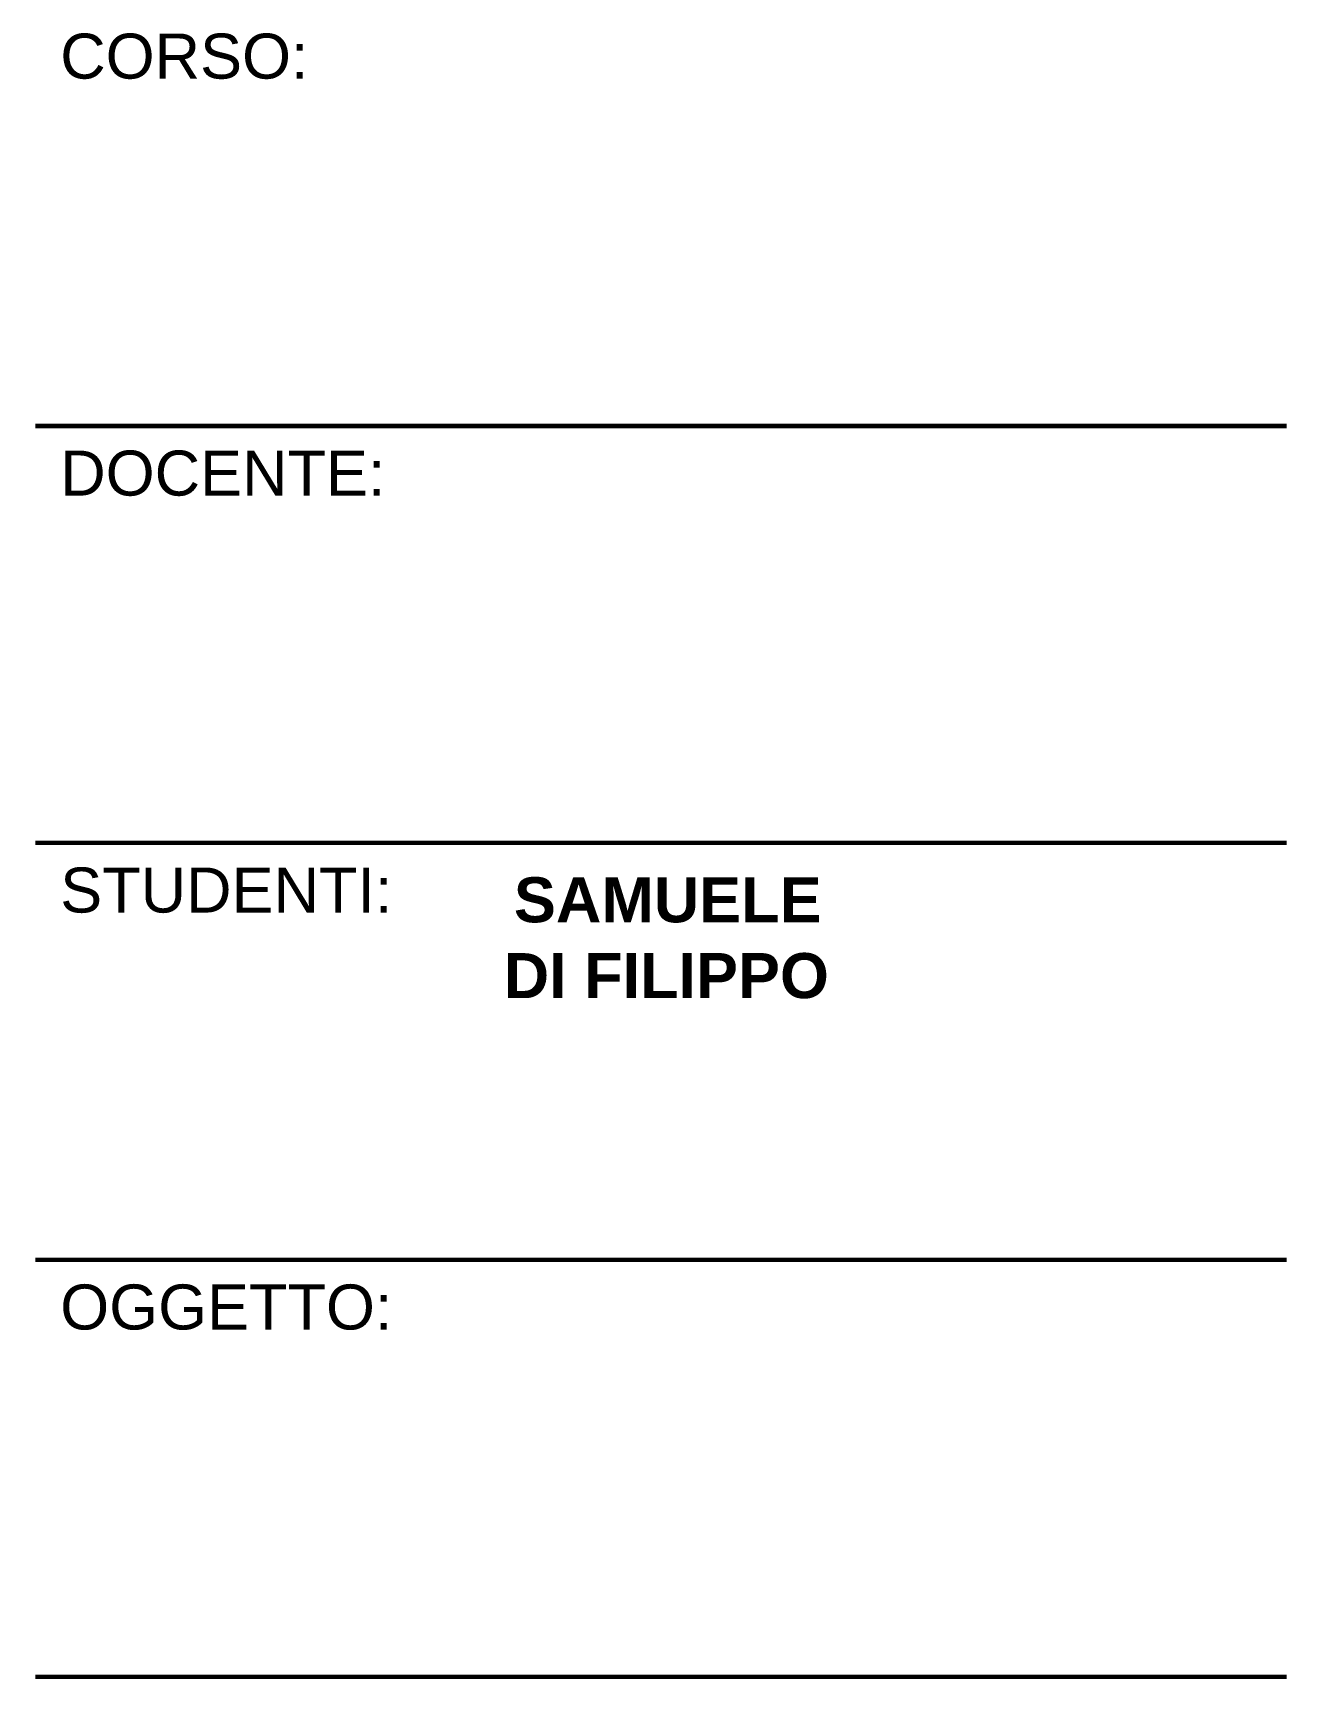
# Model space of a CAD drawing. Header units: inches. Extents: x 17 to 5794, y -332 to 770.
# Drawn here: x 5731.3 to 5781.5, y 358.8 to 424.6 of the extents above; entities that cross this region are included whole.
import ezdxf
from ezdxf.enums import TextEntityAlignment as Align

# ---------------------------------------------------------------- set-up
doc = ezdxf.new("R2010")
doc.units = ezdxf.units.IN
doc.header["$MEASUREMENT"] = 0
doc.layers.add('G-ANNO-TEXT', color=3, linetype='Continuous')
doc.layers.add('G-ANNO-TTLB', color=3, linetype='Continuous')
doc.styles.add('ARIAL', font='arial.ttf')
doc.styles.add('ARIAL-BOLD', font='arialbd.ttf')

# ---------------------------------------------------------------- blocks, each defined once
blk = doc.blocks.new('BLOCK_TITLE')
at = {"layer": 'G-ANNO-TTLB', "const_width": 0.18}
for points in [[(0, 183.333), (-50, 183.333)], [(0, 166.667), (-50, 166.667)], [(-50, 166.667), (0, 166.667)], [(-50, 150), (0, 150)], [(-50, 150), (0, 150)], [(-50, 150), (0, 150)], [(-50, 150), (0, 150)], [(-50, 133.333), (0, 133.333)]]:
    blk.add_lwpolyline(points, dxfattribs=at)
at = {"layer": 'G-ANNO-TEXT', "style": 'ARIAL'}
for s, p in [('CORSO:', (-49, 199.016)), ('DOCENTE:', (-49, 182.349)), ('STUDENTI:', (-49, 165.683)), ('OGGETTO:', (-49, 149.016))]:
    blk.add_text(s, height=1.8, dxfattribs=at).set_placement(p, align=Align.TOP_LEFT)
at = {"layer": 'G-ANNO-TEXT', "style": 'ARIAL-BOLD'}
for tag, p, height in [('PROJECT_TITLE_001', (-45.424, 223.215), 3.6), ('STUDENTS_001', (-31.508, 166.517), 1.8), ('STUDENTS_002', (-31.649, 163.486), 1.8), ('STUDENTS_003', (-31.659, 160.455), 1.8), ('DRAWING_TITLE_001', (-35.418, 141.47), 1.8), ('NOTES_001', (-25.591, 124.1), 1.8), ('FILENAME_001', (-38.483, 107.932), 1.8)]:
    blk.add_attdef(tag, p, '', height=height, dxfattribs=at)
at = {"layer": 'G-ANNO-TEXT', "style": 'ARIAL-BOLD', "flags": 2}
for tag, p in [('CLASS_001', (-38.651, 195.31)), ('CLASS_002', (-34.886, 192.279)), ('PROFESSOR_001', (-36.499, 174.104))]:
    blk.add_attdef(tag, p, '', height=1.8, dxfattribs=at)
at = {"layer": 'G-ANNO-TEXT', "style": 'ARIAL-BOLD'}
for tag, p in [('VERSION_9', (-49, 92.5)), ('VERSION_8', (-49, 87.5)), ('VERSION_7', (-49, 82.5)), ('VERSION_6', (-49, 77.5)), ('VERSION_5', (-49, 72.5)), ('VERSION_4', (-49, 67.5)), ('VERSION_3', (-49, 62.5)), ('VERSION_2', (-49, 57.5)), ('VERSION_1', (-49, 52.5)), ('SHEET_TOTAL', (-5.681, 47.981)), ('DATE', (-39.015, 5.53)), ('REV', (-39.015, 2.506))]:
    blk.add_attdef(tag, text='', height=1.8, dxfattribs=at).set_placement(p, align=Align.MIDDLE_LEFT)
for tag, p in [('DATA_9', (-2.806, 92.5)), ('DATA_8', (-2.806, 87.5)), ('DATA_7', (-2.806, 82.5)), ('DATA_6', (-2.806, 77.5)), ('DATA_5', (-2.806, 72.5)), ('DATA_4', (-2.806, 67.5)), ('DATA_3', (-2.806, 62.5)), ('DATA_2', (-2.806, 57.5)), ('DATA_1', (-2.806, 52.5)), ('SHEET_COPY', (-11.423, 47.981)), ('SCALE', (-4.416, 5.53))]:
    blk.add_attdef(tag, text='', height=1.8, dxfattribs=at).set_placement(p, align=Align.MIDDLE_RIGHT)
blk.add_attdef('SHEET', text='', height=9.6, dxfattribs=at).set_placement((-25, 25), align=Align.MIDDLE_CENTER)

msp = doc.modelspace()

# ---------------------------------------------------------------- block references
ref = msp.add_blockref('BLOCK_TITLE', (5781.361, 225.511))
ref.add_attrib('STUDENTS_001', 'SAMUELE', (5750.485, 389.004), dxfattribs={"layer": 'G-ANNO-TEXT', "height": 1.8, "style": 'ARIAL-BOLD'})
ref.add_attrib('STUDENTS_002', 'DI FILIPPO', (5750.078, 385.973), dxfattribs={"layer": 'G-ANNO-TEXT', "height": 1.8, "style": 'ARIAL-BOLD'})

doc.saveas('drawing.dxf')
